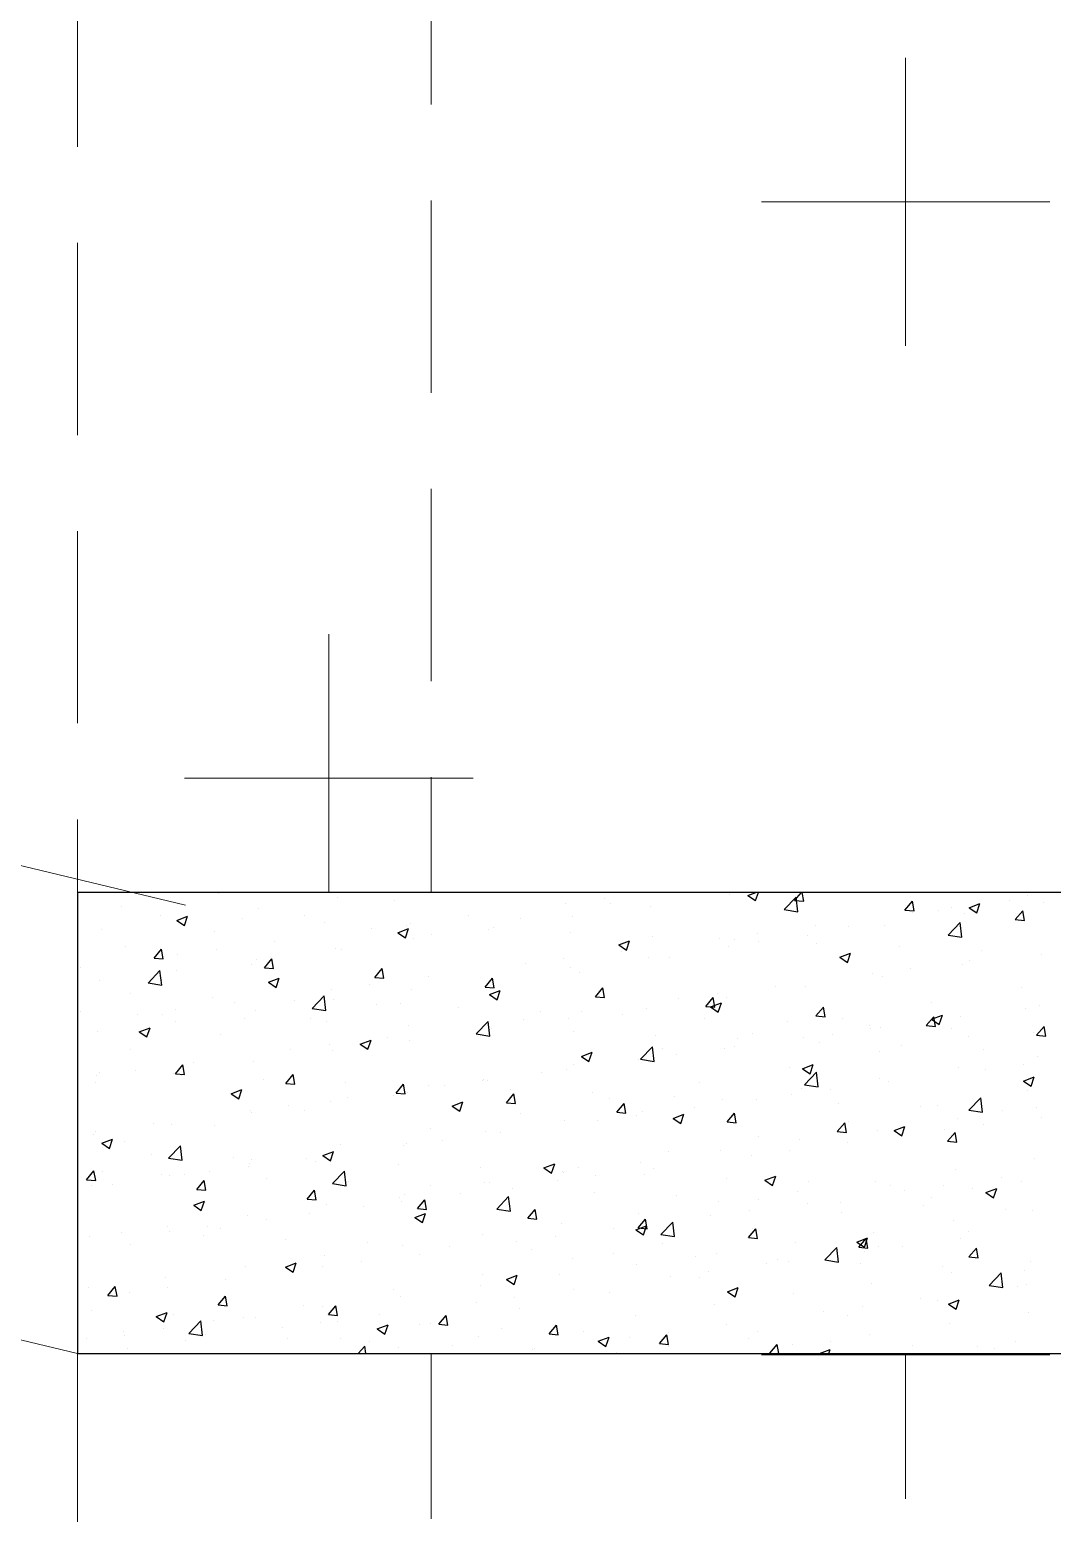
# Model space of a CAD drawing. Header units: millimetres. Extents: x 331487 to 517269, y 198509 to 399936.
# Drawn here: x 393559 to 394224, y 372240 to 373205 of the extents above; entities that cross this region are included whole.
import ezdxf

# ---------------------------------------------------------------- set-up
doc = ezdxf.new("R2010")
doc.units = ezdxf.units.MM
doc.header["$MEASUREMENT"] = 0
doc.linetypes.add('DASHED2', pattern=[0.375, 0.25, -0.125])
doc.layers.add('BEAM', color=1, linetype='Continuous', lineweight=5)
doc.layers.add('COLUMN', color=6, linetype='Continuous')

msp = doc.modelspace()

# ---------------------------------------------------------------- linework, layer by layer
at = {"layer": 'BEAM', "linetype": 'DASHED2', "ltscale": 500}
for p, q in [((393820.13, 376094.03), (393820.13, 372644.03)), ((393590.13, 376066.51), (393590.13, 372644.03)), ((393590.13, 372344.03), (393590.13, 370139.92)), ((393820.13, 370361.53), (393820.13, 372344.03))]:
    msp.add_line(p, q, dxfattribs=at)
at = {"layer": 'BEAM', "ltscale": 750}
for p, q in [((387965.13, 374006.67), (393660.34, 372635.7)), ((388065.13, 373674.03), (393590.13, 372344.03))]:
    msp.add_line(p, q, dxfattribs=at)
at = {"layer": 'BEAM', "color": 253, "linetype": 'Continuous', "ltscale": 750}
for p, q in [((394128.55, 372999.49), (394128.55, 373186.99)), ((394034.8, 373093.24), (394222.3, 373093.24)), ((393753.55, 372644.03), (393753.55, 372811.99)), ((393659.8, 372718.24), (393847.3, 372718.24)), ((394034.8, 372343.24), (394222.3, 372343.24)), ((394128.55, 372249.49), (394128.55, 372344.03))]:
    msp.add_line(p, q, dxfattribs=at)
at = {"layer": 'BEAM'}
msp.add_line((393590.13, 372344.03), (393590.13, 372644.03), dxfattribs=at)
at = {"layer": 'COLUMN'}
for p, q in [((396120.13, 372644.03), (393590.13, 372644.03)), ((393590.13, 372644.03), (393590.13, 372344.03)), ((393590.13, 372344.03), (396120.13, 372344.03))]:
    msp.add_line(p, q, dxfattribs=at)
at = {"layer": 'COLUMN', "color": 2, "linetype": 'Continuous'}
for p, q in [((393681.71, 372643.22), (393681.71, 372643.22)), ((393759.33, 372640.87), (393759.33, 372640.87)), ((393932.57, 372640.27), (393932.57, 372640.27)), ((394014.36, 372642.42), (394014.36, 372642.42)), ((394026.09, 372642.05), (394031.25, 372644.03)), ((394026.09, 372642.05), (394031.07, 372638.69)), ((394031.07, 372638.69), (394032.86, 372644.03)), ((394049.62, 372632.82), (394057.41, 372640.94)), ((394056.43, 372638.82), (394060.8, 372644.03)), ((394058.52, 372631.44), (394057.41, 372640.94)), ((394062.41, 372638.29), (394061.35, 372644.03)), ((394208.09, 372641.93), (394208.09, 372641.93)), ((394218.68, 372643.89), (394218.68, 372643.89)), ((393590.5, 372631.3), (393590.5, 372631.3)), ((393618.56, 372634.9), (393618.56, 372634.9)), ((393707.99, 372633.82), (393707.99, 372633.82)), ((393796.03, 372638.82), (393796.03, 372638.82)), ((393907.53, 372636.97), (393907.53, 372636.97)), ((393936.63, 372636.88), (393936.63, 372636.88)), ((393962.42, 372634.92), (393962.42, 372634.92)), ((394049.62, 372632.82), (394058.52, 372631.44)), ((394056.43, 372638.82), (394062.41, 372638.3)), ((394128.16, 372632.55), (394132.98, 372638.29)), ((394128.16, 372632.55), (394134.14, 372632.02)), ((394134.13, 372632.02), (394132.98, 372638.29)), ((394133.35, 372630.72), (394133.35, 372630.72)), ((394149.77, 372631.92), (394149.77, 372631.92)), ((394158.38, 372634.02), (394158.38, 372634.02)), ((394166.94, 372630.07), (394166.94, 372630.07)), ((394169.81, 372634.04), (394176.81, 372636.73)), ((394169.81, 372634.04), (394174.78, 372630.68)), ((394174.78, 372630.68), (394176.81, 372636.73)), ((394196.26, 372639), (394196.26, 372639)), ((394199.88, 372626.27), (394204.71, 372632.02)), ((394205.86, 372625.74), (394204.7, 372632.01)), ((394218.28, 372637.11), (394218.28, 372637.11)), ((393605.54, 372619.92), (393605.54, 372619.92)), ((393643.88, 372629.04), (393643.88, 372629.04)), ((393654.65, 372625.81), (393661.65, 372628.5)), ((393654.65, 372625.81), (393659.62, 372622.46)), ((393656.05, 372626.33), (393656.05, 372626.33)), ((393659.62, 372622.46), (393661.64, 372628.5)), ((393697.26, 372626.79), (393697.26, 372626.79)), ((393737.71, 372628.81), (393737.71, 372628.81)), ((393750.64, 372624.53), (393750.64, 372624.53)), ((393781.47, 372620.37), (393781.47, 372620.37)), ((393798.36, 372617.8), (393805.36, 372620.49)), ((393803.33, 372614.45), (393805.36, 372620.49)), ((393804.03, 372622.28), (393804.03, 372622.28)), ((393806.5, 372623.67), (393806.5, 372623.67)), ((393844.38, 372628.66), (393844.38, 372628.66)), ((393857.41, 372620.02), (393857.41, 372620.02)), ((393860.57, 372621.48), (393860.57, 372621.48)), ((393878.31, 372626.87), (393878.31, 372626.87)), ((393911.91, 372628.52), (393911.91, 372628.52)), ((394070.19, 372622.41), (394070.19, 372622.41)), ((394091.46, 372621.91), (394091.46, 372621.91)), ((394115, 372622.57), (394115, 372622.57)), ((394156.34, 372616.27), (394164.13, 372624.38)), ((394165.24, 372614.89), (394164.14, 372624.39)), ((394199.88, 372626.27), (394205.86, 372625.75)), ((393679.39, 372618.8), (393679.39, 372618.8)), ((393718.31, 372612.06), (393718.31, 372612.06)), ((393798.36, 372617.8), (393803.33, 372614.45)), ((393808.63, 372613.98), (393808.63, 372613.98)), ((393819.99, 372616.86), (393819.99, 372616.86)), ((393910.79, 372617.77), (393910.79, 372617.77)), ((393942.07, 372609.8), (393949.07, 372612.48)), ((393947.04, 372606.44), (393949.07, 372612.48)), ((393964.17, 372615.51), (393964.17, 372615.51)), ((394007.29, 372614.13), (394007.29, 372614.13)), ((394017.55, 372613.25), (394017.55, 372613.25)), ((394032.32, 372617.42), (394032.32, 372617.42)), ((394033.14, 372611.9), (394033.14, 372611.9)), ((394064.49, 372616.17), (394064.49, 372616.17)), ((394070.94, 372611), (394070.94, 372611)), ((394156.35, 372616.27), (394165.24, 372614.89)), ((393621.07, 372608.78), (393621.07, 372608.78)), ((393639.95, 372601.25), (393644.77, 372607)), ((393639.95, 372601.25), (393645.93, 372600.73)), ((393645.93, 372600.73), (393644.77, 372606.99)), ((393655.41, 372603.78), (393655.41, 372603.78)), ((393680.44, 372607.07), (393680.44, 372607.07)), ((393711.68, 372594.98), (393716.5, 372600.72)), ((393717.65, 372594.45), (393716.5, 372600.72)), ((393758.12, 372607.58), (393758.12, 372607.58)), ((393761.67, 372606.85), (393761.67, 372606.85)), ((393906.26, 372600.83), (393906.26, 372600.83)), ((393942.07, 372609.79), (393947.05, 372606.44)), ((393944.13, 372605.81), (393944.13, 372605.81)), ((393961.2, 372601.63), (393961.2, 372601.63)), ((393974.82, 372601.89), (393974.82, 372601.89)), ((394013.14, 372609.13), (394013.14, 372609.13)), ((394085.78, 372601.79), (394092.79, 372604.47)), ((394085.78, 372601.79), (394090.76, 372598.43)), ((394090.76, 372598.43), (394092.78, 372604.47)), ((394124.32, 372608.74), (394124.32, 372608.74)), ((394177.7, 372606.49), (394177.7, 372606.49)), ((394217.06, 372603.82), (394217.06, 372603.82)), ((393592.25, 372595.46), (393592.25, 372595.46)), ((393635.98, 372585.06), (393643.77, 372593.18)), ((393644.88, 372583.69), (393643.77, 372593.18)), ((393654.83, 372593.04), (393654.83, 372593.04)), ((393703.35, 372596.84), (393703.35, 372596.84)), ((393706.77, 372600.53), (393706.77, 372600.53)), ((393711.68, 372594.98), (393717.66, 372594.46)), ((393783.4, 372588.7), (393788.22, 372594.45)), ((393789.38, 372588.18), (393788.22, 372594.44)), ((393881.22, 372597.53), (393881.22, 372597.53)), ((393910.69, 372595.23), (393910.69, 372595.23)), ((393916.5, 372591.87), (393916.5, 372591.87)), ((394107.04, 372591.28), (394107.04, 372591.28)), ((394132.08, 372594.58), (394132.08, 372594.58)), ((394165.72, 372596.78), (394165.72, 372596.78)), ((394169.95, 372599.56), (394169.95, 372599.56)), ((393604.32, 372586.64), (393604.32, 372586.64)), ((393635.99, 372585.07), (393644.88, 372583.69)), ((393645.03, 372586.83), (393645.03, 372586.83)), ((393714.34, 372585.55), (393721.34, 372588.24)), ((393714.34, 372585.55), (393719.31, 372582.2)), ((393719.31, 372582.19), (393721.34, 372588.24)), ((393780.2, 372584.23), (393780.2, 372584.23)), ((393783.4, 372588.7), (393789.38, 372588.18)), ((393818.07, 372589.22), (393818.07, 372589.22)), ((393855.13, 372582.43), (393859.95, 372588.17)), ((393855.13, 372582.43), (393861.11, 372581.91)), ((393858.18, 372581.86), (393858.18, 372581.86)), ((393859.35, 372588.19), (393859.35, 372588.19)), ((393861.11, 372581.9), (393859.95, 372588.17)), ((393926.86, 372576.15), (393931.68, 372581.9)), ((393932.83, 372575.63), (393931.68, 372581.89)), ((394043.89, 372582.97), (394043.89, 372582.97)), ((394063.27, 372582.88), (394063.27, 372582.88)), ((394113.78, 372589.28), (394113.78, 372589.28)), ((394203.96, 372582.26), (394203.96, 372582.26)), ((393624.41, 372577.94), (393624.41, 372577.94)), ((393677.79, 372575.69), (393677.79, 372575.69)), ((393692.01, 372572.62), (393692.01, 372572.62)), ((393731.17, 372573.43), (393731.17, 372573.43)), ((393742.7, 372568.51), (393750.49, 372576.63)), ((393751.6, 372567.14), (393750.5, 372576.63)), ((393755.16, 372580.93), (393755.16, 372580.93)), ((393756.9, 372574.29), (393756.9, 372574.29)), ((393799.86, 372571.85), (393799.86, 372571.85)), ((393807.41, 372580.69), (393807.41, 372580.69)), ((393858.05, 372577.54), (393865.05, 372580.23)), ((393858.05, 372577.54), (393863.02, 372574.19)), ((393863.02, 372574.19), (393865.05, 372580.23)), ((393926.86, 372576.15), (393932.83, 372575.63)), ((393980.98, 372574.68), (393980.98, 372574.68)), ((393998.58, 372569.88), (394003.4, 372575.62)), ((394001.76, 372569.53), (394008.76, 372572.22)), ((394004.56, 372569.35), (394003.4, 372575.62)), ((394006.01, 372577.98), (394006.01, 372577.98)), ((394006.73, 372566.18), (394008.76, 372572.22)), ((394011.93, 372575.84), (394011.93, 372575.84)), ((394145.65, 372572.25), (394145.65, 372572.25)), ((393592.11, 372566.77), (393592.11, 372566.77)), ((393629.1, 372564.34), (393629.1, 372564.34)), ((393645.49, 372564.51), (393645.49, 372564.51)), ((393654.13, 372567.63), (393654.13, 372567.63)), ((393698.87, 372562.26), (393698.87, 372562.26)), ((393705.56, 372567.25), (393705.56, 372567.25)), ((393742.71, 372568.51), (393751.6, 372567.14)), ((393784.55, 372571.18), (393784.55, 372571.18)), ((393837.93, 372568.92), (393837.93, 372568.92)), ((393891.32, 372566.67), (393891.32, 372566.67)), ((393917.82, 372566.37), (393917.82, 372566.37)), ((393944.7, 372564.41), (393944.7, 372564.41)), ((393959.99, 372568.34), (393959.99, 372568.34)), ((393998.08, 372562.16), (393998.08, 372562.16)), ((393998.58, 372569.88), (394004.56, 372569.36)), ((394001.76, 372569.53), (394006.74, 372566.18)), ((394070.31, 372563.6), (394075.13, 372569.35)), ((394070.31, 372563.6), (394076.29, 372563.08)), ((394076.28, 372563.07), (394075.13, 372569.34)), ((394087.33, 372562.24), (394087.33, 372562.24)), ((394142.03, 372557.33), (394146.85, 372563.07)), ((394145.48, 372561.52), (394152.48, 372564.21)), ((394148.01, 372556.8), (394146.85, 372563.07)), ((394150.45, 372558.17), (394152.47, 372564.21)), ((394164.5, 372563.49), (394164.5, 372563.49)), ((394206.8, 372568.44), (394206.8, 372568.44)), ((394215.85, 372570.53), (394215.85, 372570.53)), ((393603.11, 372553.35), (393603.11, 372553.35)), ((393630.31, 372553.3), (393637.32, 372555.99)), ((393630.31, 372553.3), (393635.29, 372549.94)), ((393635.29, 372549.94), (393637.31, 372555.98)), ((393653.62, 372559.75), (393653.62, 372559.75)), ((393741.54, 372561.84), (393741.54, 372561.84)), ((393752.26, 372560), (393752.26, 372560)), ((393805.64, 372557.74), (393805.64, 372557.74)), ((393849.43, 372551.96), (393857.22, 372560.08)), ((393854.92, 372558.09), (393854.92, 372558.09)), ((393858.33, 372550.58), (393857.22, 372560.08)), ((393858.13, 372554.9), (393858.13, 372554.9)), ((393859.02, 372555.49), (393859.02, 372555.49)), ((393879.95, 372561.38), (393879.95, 372561.38)), ((393909.48, 372561.94), (393909.48, 372561.94)), ((393912.4, 372553.23), (393912.4, 372553.23)), ((394051.46, 372559.9), (394051.46, 372559.9)), ((394104.85, 372557.64), (394104.85, 372557.64)), ((394105.77, 372555.14), (394105.77, 372555.14)), ((394112.57, 372555.99), (394112.57, 372555.99)), ((394142.03, 372557.33), (394148.01, 372556.81)), ((394143.64, 372560.12), (394143.64, 372560.12)), ((394145.48, 372561.52), (394150.45, 372558.17)), ((394158.23, 372555.39), (394158.23, 372555.39)), ((394211.61, 372553.13), (394211.61, 372553.13)), ((394213.76, 372551.05), (394218.58, 372556.8)), ((394219.74, 372550.52), (394218.58, 372556.79)), ((393683.22, 372551.83), (393683.22, 372551.83)), ((393753.89, 372544.79), (393753.89, 372544.79)), ((393774.03, 372545.29), (393781.03, 372547.98)), ((393774.03, 372545.29), (393779, 372541.93)), ((393779, 372541.93), (393781.03, 372547.98)), ((393791.76, 372549.77), (393791.76, 372549.77)), ((393806.2, 372547.4), (393806.2, 372547.4)), ((393849.43, 372551.96), (393858.33, 372550.58)), ((393956.15, 372535.41), (393963.94, 372543.52)), ((393965.05, 372534.03), (393963.95, 372543.53)), ((393965.78, 372550.98), (393965.78, 372550.98)), ((394017.58, 372543.53), (394017.58, 372543.53)), ((394019.17, 372548.72), (394019.17, 372548.72)), ((394029.01, 372552.23), (394029.01, 372552.23)), ((394062.05, 372549.59), (394062.05, 372549.59)), ((394072.55, 372546.47), (394072.55, 372546.47)), ((394080.74, 372551.84), (394080.74, 372551.84)), ((394125.93, 372544.21), (394125.93, 372544.21)), ((394169.61, 372550.29), (394169.61, 372550.29)), ((394213.76, 372551.05), (394219.74, 372550.53)), ((393624.91, 372541.82), (393624.91, 372541.82)), ((393665.7, 372533.18), (393665.7, 372533.18)), ((393704.34, 372533.96), (393704.34, 372533.96)), ((393728.86, 372541.49), (393728.86, 372541.49)), ((393755.68, 372541), (393755.68, 372541)), ((393917.74, 372537.28), (393924.74, 372539.97)), ((393917.74, 372537.28), (393922.71, 372533.92)), ((393922.71, 372533.92), (393924.74, 372539.97)), ((393954.67, 372535.24), (393954.67, 372535.24)), ((393956.16, 372535.41), (393965.05, 372534.03)), ((393958.77, 372535.05), (393958.77, 372535.05)), ((393970.69, 372542.22), (393970.69, 372542.22)), ((393979.71, 372538.54), (393979.71, 372538.54)), ((394010.71, 372542.55), (394010.71, 372542.55)), ((394111.29, 372540.28), (394111.29, 372540.28)), ((394179.31, 372541.96), (394179.31, 372541.96)), ((394214.63, 372537.24), (394214.63, 372537.24)), ((393602.79, 372524.9), (393602.79, 372524.9)), ((393604.51, 372527.11), (393604.51, 372527.11)), ((393627.83, 372528.19), (393627.83, 372528.19)), ((393652.4, 372526.46), (393652.4, 372526.46)), ((393653.83, 372526.04), (393658.65, 372531.78)), ((393653.83, 372526.04), (393659.8, 372525.51)), ((393657.89, 372524.86), (393657.89, 372524.86)), ((393659.8, 372525.51), (393658.65, 372531.78)), ((393725.55, 372519.76), (393730.37, 372525.51)), ((393731.53, 372519.23), (393730.37, 372525.5)), ((393891.52, 372526.93), (393891.52, 372526.93)), ((393908.26, 372528.65), (393908.26, 372528.65)), ((393912.37, 372532.21), (393912.37, 372532.21)), ((394052.97, 372530.27), (394052.97, 372530.27)), ((394061.45, 372529.27), (394068.45, 372531.96)), ((394061.45, 372529.27), (394066.43, 372525.92)), ((394062.88, 372518.85), (394070.67, 372526.97)), ((394066.42, 372525.91), (394068.45, 372531.96)), ((394071.78, 372517.48), (394070.67, 372526.98)), ((394163.29, 372530.2), (394163.29, 372530.2)), ((394180.49, 372529), (394180.49, 372529)), ((394205.17, 372521.26), (394212.17, 372523.95)), ((394205.52, 372532.29), (394205.52, 372532.29)), ((394210.14, 372517.91), (394212.16, 372523.95)), ((393601.89, 372520.06), (393601.89, 372520.06)), ((393690, 372513.04), (393697.01, 372515.72)), ((393694.98, 372509.68), (393697, 372515.72)), ((393711.28, 372522.6), (393711.28, 372522.6)), ((393725.55, 372519.76), (393731.53, 372519.24)), ((393764.66, 372520.35), (393764.66, 372520.35)), ((393797.28, 372513.49), (393802.1, 372519.23)), ((393803.25, 372512.96), (393802.1, 372519.22)), ((393804.98, 372514.11), (393804.98, 372514.11)), ((393818.04, 372518.09), (393818.04, 372518.09)), ((393828.61, 372518.65), (393828.61, 372518.65)), ((393853.64, 372521.94), (393853.64, 372521.94)), ((393854.05, 372522.2), (393854.05, 372522.2)), ((393856.92, 372521.61), (393856.92, 372521.61)), ((393871.42, 372515.84), (393871.42, 372515.84)), ((393994.65, 372520.26), (393994.65, 372520.26)), ((394060.84, 372516.3), (394060.84, 372516.3)), ((394062.88, 372518.86), (394071.78, 372517.48)), ((394079.46, 372515.69), (394079.46, 372515.69)), ((394111.35, 372522.7), (394111.35, 372522.7)), ((394117.34, 372520.68), (394117.34, 372520.68)), ((394205.17, 372521.26), (394210.14, 372517.91)), ((394207.8, 372515.3), (394207.8, 372515.3)), ((393690, 372513.04), (393694.98, 372509.68)), ((393727.58, 372505.35), (393727.58, 372505.35)), ((393754.47, 372507.71), (393754.47, 372507.71)), ((393765.46, 372510.33), (393765.46, 372510.33)), ((393795.73, 372512.19), (393795.73, 372512.19)), ((393797.28, 372513.49), (393803.26, 372512.96)), ((393833.72, 372505.03), (393840.72, 372507.71)), ((393833.72, 372505.03), (393838.69, 372501.67)), ((393838.69, 372501.67), (393840.72, 372507.71)), ((393869, 372507.21), (393873.83, 372512.96)), ((393869.01, 372507.21), (393874.98, 372506.69)), ((393874.98, 372506.68), (393873.82, 372512.95)), ((393924.8, 372513.58), (393924.8, 372513.58)), ((393936.33, 372510.25), (393936.33, 372510.25)), ((393940.73, 372500.93), (393945.55, 372506.68)), ((393946.71, 372500.41), (393945.55, 372506.67)), ((393978.19, 372511.32), (393978.19, 372511.32)), ((393991.27, 372504.08), (393991.27, 372504.08)), ((394009.5, 372509.26), (394009.5, 372509.26)), ((394031.57, 372509.07), (394031.57, 372509.07)), ((394054.43, 372512.4), (394054.43, 372512.4)), ((394084.95, 372506.81), (394084.95, 372506.81)), ((394138.33, 372504.56), (394138.33, 372504.56)), ((394149.48, 372505.29), (394149.48, 372505.29)), ((394169.6, 372502.3), (394177.39, 372510.42)), ((394178.5, 372500.93), (394177.39, 372510.42)), ((393702.55, 372502.05), (393702.55, 372502.05)), ((393703.13, 372500.67), (393703.13, 372500.67)), ((393737.41, 372502.18), (393737.41, 372502.18)), ((393878.01, 372500.24), (393878.01, 372500.24)), ((393907.05, 372495.36), (393907.05, 372495.36)), ((393928.37, 372495.8), (393928.37, 372495.8)), ((393940.73, 372500.93), (393946.71, 372500.41)), ((393953.4, 372499.1), (393953.4, 372499.1)), ((393957.56, 372501.76), (393957.56, 372501.76)), ((393977.43, 372497.02), (393984.43, 372499.71)), ((393977.43, 372497.02), (393982.41, 372493.66)), ((393982.4, 372493.66), (393984.43, 372499.7)), ((394012.46, 372494.66), (394017.28, 372500.4)), ((394012.46, 372494.66), (394018.43, 372494.14)), ((394018.43, 372494.13), (394017.28, 372500.4)), ((394091.16, 372495.28), (394091.16, 372495.28)), ((394162.07, 372496.91), (394162.07, 372496.91)), ((394169.61, 372502.31), (394178.5, 372500.93)), ((394191.72, 372502.3), (394191.72, 372502.3)), ((394213.42, 372503.95), (394213.42, 372503.95)), ((394217.09, 372497.84), (394217.09, 372497.84)), ((393600.68, 372486.77), (393600.68, 372486.77)), ((393601.52, 372488.75), (393601.52, 372488.75)), ((393639.39, 372493.74), (393639.39, 372493.74)), ((393651.19, 372493.17), (393651.19, 372493.17)), ((393679.1, 372492.17), (393679.1, 372492.17)), ((393819.69, 372490.23), (393819.69, 372490.23)), ((393855.7, 372488.32), (393855.7, 372488.32)), ((393865.21, 372487.49), (393865.21, 372487.49)), ((394032.84, 372485.27), (394032.84, 372485.27)), ((394084.18, 372488.38), (394089, 372494.13)), ((394084.18, 372488.38), (394090.16, 372487.86)), ((394090.16, 372487.86), (394089, 372494.12)), ((394110.13, 372489.41), (394110.13, 372489.41)), ((394121.14, 372489.01), (394128.15, 372491.7)), ((394121.14, 372489.01), (394126.12, 372485.65)), ((394126.11, 372485.65), (394128.14, 372491.7)), ((394154.18, 372489.55), (394154.18, 372489.55)), ((394155.91, 372482.11), (394160.73, 372487.85)), ((394161.88, 372481.58), (394160.73, 372487.85)), ((394179.22, 372492.85), (394179.22, 372492.85)), ((393605.98, 372480.78), (393612.98, 372483.47)), ((393605.98, 372480.78), (393610.96, 372477.43)), ((393610.95, 372477.43), (393612.98, 372483.47)), ((393620.78, 372482.16), (393620.78, 372482.16)), ((393649.24, 372471.1), (393657.03, 372479.22)), ((393658.14, 372469.72), (393657.03, 372479.22)), ((393749.7, 372472.77), (393756.7, 372475.46)), ((393754.67, 372469.42), (393756.69, 372475.46)), ((393761.38, 372480.22), (393761.38, 372480.22)), ((393802.3, 372479.21), (393802.3, 372479.21)), ((393803.76, 372480.82), (393803.76, 372480.82)), ((393827.34, 372482.5), (393827.34, 372482.5)), ((393974.52, 372475.26), (393974.52, 372475.26)), ((394008.28, 372475.97), (394008.28, 372475.97)), ((394053.16, 372476.25), (394053.16, 372476.25)), ((394059.62, 372483.01), (394059.62, 372483.01)), ((394091.03, 372481.24), (394091.03, 372481.24)), ((394155.91, 372482.11), (394161.89, 372481.59)), ((393638.42, 372473.76), (393638.42, 372473.76)), ((393649.24, 372471.1), (393658.14, 372469.72)), ((393691.8, 372471.5), (393691.8, 372471.5)), ((393701.28, 372465.91), (393701.28, 372465.91)), ((393701.91, 372467.38), (393701.91, 372467.38)), ((393703.06, 372470.21), (393703.06, 372470.21)), ((393739.15, 372470.89), (393739.15, 372470.89)), ((393745.18, 372469.25), (393745.18, 372469.25)), ((393749.7, 372472.77), (393754.67, 372469.42)), ((393753.25, 372474.42), (393753.25, 372474.42)), ((393798.57, 372466.99), (393798.57, 372466.99)), ((393893.41, 372464.77), (393900.41, 372467.45)), ((393898.38, 372461.41), (393900.41, 372467.45)), ((393956.34, 372468.47), (393956.34, 372468.47)), ((394028.12, 372472.96), (394028.12, 372472.96)), ((394212.2, 372470.66), (394212.2, 372470.66)), ((393595.98, 372457.09), (393600.8, 372462.84)), ((393595.98, 372457.09), (393601.95, 372456.57)), ((393601.95, 372456.56), (393600.8, 372462.83)), ((393606.12, 372462.58), (393606.12, 372462.58)), ((393644.74, 372460.2), (393644.74, 372460.2)), ((393649.97, 372459.88), (393649.97, 372459.88)), ((393659.5, 372460.33), (393659.5, 372460.33)), ((393667.7, 372450.82), (393672.52, 372456.56)), ((393673.68, 372450.29), (393672.52, 372456.56)), ((393676.24, 372462.61), (393676.24, 372462.61)), ((393712.89, 372458.07), (393712.89, 372458.07)), ((393755.96, 372454.55), (393763.75, 372462.66)), ((393764.86, 372453.17), (393763.76, 372462.67)), ((393766.27, 372455.81), (393766.27, 372455.81)), ((393851.95, 372464.74), (393851.95, 372464.74)), ((393893.41, 372464.76), (393898.38, 372461.41)), ((393902.06, 372456.36), (393902.06, 372456.36)), ((393905.33, 372462.48), (393905.33, 372462.48)), ((393905.83, 372462.07), (393905.83, 372462.07)), ((393916.2, 372465.25), (393916.2, 372465.25)), ((393927.09, 372459.66), (393927.09, 372459.66)), ((393958.71, 372460.22), (393958.71, 372460.22)), ((393964.97, 372464.64), (393964.97, 372464.64)), ((394012.1, 372457.97), (394012.1, 372457.97)), ((394037.12, 372456.76), (394044.12, 372459.44)), ((394037.12, 372456.76), (394042.1, 372453.4)), ((394042.09, 372453.4), (394044.12, 372459.44)), ((394108.92, 372456.12), (394108.92, 372456.12)), ((394160.86, 372463.62), (394160.86, 372463.62)), ((394190.78, 372458.39), (394190.78, 372458.39)), ((393599.46, 372453.48), (393599.46, 372453.48)), ((393613.09, 372454.3), (393613.09, 372454.3)), ((393667.7, 372450.82), (393673.68, 372450.29)), ((393739.43, 372444.54), (393744.25, 372450.29)), ((393745.4, 372444.01), (393744.25, 372450.28)), ((393755.97, 372454.55), (393764.86, 372453.17)), ((393802.55, 372447.53), (393802.55, 372447.53)), ((393819.65, 372453.56), (393819.65, 372453.56)), ((393838.9, 372448.05), (393838.9, 372448.05)), ((393854.49, 372455.03), (393854.49, 372455.03)), ((393857.89, 372455.23), (393857.89, 372455.23)), ((393873.03, 372451.3), (393873.03, 372451.3)), ((393926.42, 372449.05), (393926.42, 372449.05)), ((393979.8, 372446.79), (393979.8, 372446.79)), ((394058.41, 372449.72), (394058.41, 372449.72)), ((394065.48, 372455.71), (394065.48, 372455.71)), ((394118.86, 372453.46), (394118.86, 372453.46)), ((394127.88, 372450.11), (394127.88, 372450.11)), ((394152.91, 372453.41), (394152.91, 372453.41)), ((394172.24, 372451.2), (394172.24, 372451.2)), ((394180.83, 372448.75), (394187.84, 372451.44)), ((394180.83, 372448.75), (394185.81, 372445.39)), ((394185.81, 372445.39), (394187.83, 372451.43)), ((394203.67, 372455.63), (394203.67, 372455.63)), ((393665.67, 372440.52), (393672.68, 372443.21)), ((393665.67, 372440.52), (393670.65, 372437.17)), ((393670.64, 372437.16), (393672.67, 372443.21)), ((393739.43, 372444.54), (393745.41, 372444.02)), ((393752.04, 372441.13), (393752.04, 372441.13)), ((393776, 372439.76), (393776, 372439.76)), ((393799.57, 372445.22), (393799.57, 372445.22)), ((393801.03, 372443.06), (393801.03, 372443.06)), ((393811.15, 372438.27), (393815.97, 372444.01)), ((393811.15, 372438.27), (393817.13, 372437.74)), ((393817.13, 372437.74), (393815.97, 372444.01)), ((393862.69, 372437.99), (393870.48, 372446.11)), ((393862.69, 372438), (393871.58, 372436.62)), ((393871.59, 372436.62), (393870.48, 372446.12)), ((393882.88, 372431.99), (393887.7, 372437.74)), ((393888.86, 372431.46), (393887.7, 372437.73)), ((394007.06, 372442.68), (394007.06, 372442.68)), ((394026.85, 372436.81), (394026.85, 372436.81)), ((394033.18, 372444.54), (394033.18, 372444.54)), ((394064.72, 372441.8), (394064.72, 372441.8)), ((394086.56, 372442.28), (394086.56, 372442.28)), ((394139.94, 372440.03), (394139.94, 372440.03)), ((394145.35, 372445.62), (394145.35, 372445.62)), ((394193.33, 372437.77), (394193.33, 372437.77)), ((394210.98, 372437.37), (394210.98, 372437.37)), ((393700.69, 372434.09), (393700.69, 372434.09)), ((393712.84, 372431.45), (393712.84, 372431.45)), ((393741.25, 372435.21), (393741.25, 372435.21)), ((393809.39, 372432.51), (393816.39, 372435.2)), ((393809.39, 372432.51), (393814.36, 372429.16)), ((393814.36, 372429.16), (393816.39, 372435.2)), ((393882.88, 372431.99), (393888.86, 372431.47)), ((393904.61, 372428.78), (393904.61, 372428.78)), ((393953.1, 372424.5), (393960.1, 372427.19)), ((393954.61, 372425.72), (393959.43, 372431.46)), ((393955.12, 372435.18), (393955.12, 372435.18)), ((393958.07, 372421.15), (393960.1, 372427.19)), ((393960.58, 372425.19), (393959.43, 372431.46)), ((393969.41, 372421.44), (393977.2, 372429.56)), ((393978.31, 372420.07), (393977.2, 372429.56)), ((394001.81, 372433.52), (394001.81, 372433.52)), ((394087.03, 372435.61), (394087.03, 372435.61)), ((394159.64, 372430.33), (394159.64, 372430.33)), ((393598.24, 372420.19), (393598.24, 372420.19)), ((393618.52, 372422.93), (393618.52, 372422.93)), ((393648.75, 372426.59), (393648.75, 372426.59)), ((393649.93, 372423.17), (393649.93, 372423.17)), ((393671.91, 372420.67), (393671.91, 372420.67)), ((393674.97, 372426.46), (393674.97, 372426.46)), ((393682.93, 372425.2), (393682.93, 372425.2)), ((393725.29, 372418.42), (393725.29, 372418.42)), ((393853.27, 372421.74), (393853.27, 372421.74)), ((393900.79, 372420.22), (393900.79, 372420.22)), ((393938.66, 372425.2), (393938.66, 372425.2)), ((393953.1, 372424.5), (393958.07, 372421.15)), ((393954.61, 372425.72), (393960.58, 372425.19)), ((393969.42, 372421.45), (393978.31, 372420.07)), ((394026.33, 372419.44), (394031.15, 372425.19)), ((394026.33, 372419.44), (394032.31, 372418.92)), ((394028.71, 372425.6), (394028.71, 372425.6)), ((394032.31, 372418.91), (394031.15, 372425.18)), ((394096.81, 372416.49), (394103.81, 372419.18)), ((394098.06, 372413.17), (394102.88, 372418.91)), ((394101.78, 372413.14), (394103.81, 372419.18)), ((394104.03, 372412.64), (394102.88, 372418.9)), ((394107.7, 372422.83), (394107.7, 372422.83)), ((394164.48, 372418.95), (394164.48, 372418.95)), ((394169.31, 372423.66), (394169.31, 372423.66)), ((393624.61, 372415.19), (393624.61, 372415.19)), ((393750.82, 372407.84), (393750.82, 372407.84)), ((393778.67, 372416.16), (393778.67, 372416.16)), ((393801.33, 372414.24), (393801.33, 372414.24)), ((393812.6, 372408.61), (393812.6, 372408.61)), ((393832.05, 372413.9), (393832.05, 372413.9)), ((393875.75, 372416.92), (393875.75, 372416.92)), ((393885.44, 372411.65), (393885.44, 372411.65)), ((393938.82, 372409.39), (393938.82, 372409.39)), ((393970.39, 372415.59), (393970.39, 372415.59)), ((394005.85, 372409.39), (394005.85, 372409.39)), ((394057.19, 372416.43), (394057.19, 372416.43)), ((394076.14, 372404.89), (394083.92, 372413.01)), ((394085.03, 372403.52), (394083.93, 372413.01)), ((394096.81, 372416.49), (394101.79, 372413.14)), ((394098.06, 372413.17), (394104.04, 372412.64)), ((394101.57, 372410.67), (394101.57, 372410.67)), ((394110.99, 372413.65), (394110.99, 372413.65)), ((394126.6, 372413.97), (394126.6, 372413.97)), ((394169.78, 372406.89), (394174.61, 372412.64)), ((394175.76, 372406.36), (394174.6, 372412.63)), ((393699.48, 372400.8), (393699.48, 372400.8)), ((393725.36, 372400.26), (393732.37, 372402.95)), ((393725.36, 372400.26), (393730.34, 372396.9)), ((393730.34, 372396.9), (393732.36, 372402.95)), ((393749.69, 372400.32), (393749.69, 372400.32)), ((393774.72, 372403.62), (393774.72, 372403.62)), ((393912.08, 372405.58), (393912.08, 372405.58)), ((393953.91, 372401.89), (393953.91, 372401.89)), ((393992.2, 372407.14), (393992.2, 372407.14)), ((394038.41, 372402.36), (394038.41, 372402.36)), ((394045.58, 372404.88), (394045.58, 372404.88)), ((394052.67, 372403.64), (394052.67, 372403.64)), ((394076.14, 372404.89), (394085.03, 372403.52)), ((394098.96, 372402.63), (394098.96, 372402.63)), ((394152.35, 372400.37), (394152.35, 372400.37)), ((394169.78, 372406.89), (394175.76, 372406.37)), ((394205.73, 372398.12), (394205.73, 372398.12)), ((394209.77, 372404.08), (394209.77, 372404.08)), ((393647.54, 372393.3), (393647.54, 372393.3)), ((393686.53, 372392.01), (393686.53, 372392.01)), ((393852.05, 372388.45), (393852.05, 372388.45)), ((393853.76, 372395.57), (393853.76, 372395.57)), ((393869.08, 372392.25), (393876.08, 372394.94)), ((393869.08, 372392.25), (393874.05, 372388.89)), ((393874.05, 372388.89), (393876.08, 372394.94)), ((393903.4, 372395.49), (393903.4, 372395.49)), ((393975.51, 372394.08), (393975.51, 372394.08)), ((393994.36, 372393.63), (393994.36, 372393.63)), ((394000.54, 372397.37), (394000.54, 372397.37)), ((394106.49, 372389.54), (394106.49, 372389.54)), ((394158.42, 372397.04), (394158.42, 372397.04)), ((394182.86, 372388.34), (394190.65, 372396.46)), ((394182.86, 372388.34), (394191.76, 372386.96)), ((394191.76, 372386.96), (394190.65, 372396.46)), ((394207.5, 372388.67), (394207.5, 372388.67)), ((393597.03, 372386.9), (393597.03, 372386.9)), ((393609.85, 372381.87), (393614.67, 372387.62)), ((393609.85, 372381.87), (393615.83, 372381.35)), ((393615.83, 372381.34), (393614.67, 372387.61)), ((393623.63, 372383.73), (393623.63, 372383.73)), ((393648.66, 372387.02), (393648.66, 372387.02)), ((393681.58, 372375.6), (393686.4, 372381.34)), ((393687.55, 372375.07), (393686.4, 372381.34)), ((393795.44, 372385.56), (393795.44, 372385.56)), ((393800.12, 372380.95), (393800.12, 372380.95)), ((393874.48, 372380.77), (393874.48, 372380.77)), ((393912.35, 372385.76), (393912.35, 372385.76)), ((393936.04, 372383.62), (393936.04, 372383.62)), ((394012.79, 372384.24), (394019.79, 372386.93)), ((394012.79, 372384.24), (394017.76, 372380.89)), ((394017.76, 372380.88), (394019.79, 372386.93)), ((394055.97, 372383.14), (394055.97, 372383.14)), ((394138.17, 372379.51), (394138.17, 372379.51)), ((394149.18, 372378.66), (394149.18, 372378.66)), ((394156.5, 372376.23), (394163.5, 372378.92)), ((394161.47, 372372.88), (394163.5, 372378.92)), ((394201.32, 372387.83), (394201.32, 372387.83)), ((393599.05, 372371.83), (393599.05, 372371.83)), ((393641.34, 372368.01), (393648.34, 372370.69)), ((393646.31, 372364.65), (393648.34, 372370.69)), ((393652.43, 372369.57), (393652.43, 372369.57)), ((393681.58, 372375.6), (393687.55, 372375.07)), ((393737.12, 372375.55), (393737.12, 372375.55)), ((393749.6, 372374.55), (393749.6, 372374.55)), ((393753.3, 372369.32), (393758.12, 372375.07)), ((393753.3, 372369.32), (393759.28, 372368.8)), ((393759.28, 372368.79), (393758.12, 372375.06)), ((393786.29, 372369.16), (393786.29, 372369.16)), ((393849.45, 372377.48), (393849.45, 372377.48)), ((393877.72, 372373.61), (393877.72, 372373.61)), ((394004.63, 372376.1), (394004.63, 372376.1)), ((394075.26, 372371.23), (394075.26, 372371.23)), ((394100.3, 372374.53), (394100.3, 372374.53)), ((394156.5, 372376.23), (394161.48, 372372.88)), ((394208.55, 372370.79), (394208.55, 372370.79)), ((393641.34, 372368.01), (393646.32, 372364.65)), ((393646.32, 372360.01), (393646.32, 372360.01)), ((393662.5, 372357.13), (393670.29, 372365.25)), ((393671.4, 372355.76), (393670.29, 372365.26)), ((393678.8, 372365.54), (393678.8, 372365.54)), ((393698.26, 372367.51), (393698.26, 372367.51)), ((393705.82, 372367.32), (393705.82, 372367.32)), ((393723.38, 372360.88), (393723.38, 372360.88)), ((393748.42, 372364.18), (393748.42, 372364.18)), ((393759.2, 372365.06), (393759.2, 372365.06)), ((393785.05, 372360), (393792.06, 372362.68)), ((393785.05, 372360), (393790.03, 372356.64)), ((393790.03, 372356.64), (393792.05, 372362.68)), ((393812.58, 372362.81), (393812.58, 372362.81)), ((393819.4, 372363.6), (393819.4, 372363.6)), ((393825.03, 372363.05), (393829.85, 372368.79)), ((393825.03, 372363.05), (393831.01, 372362.52)), ((393831, 372362.52), (393829.85, 372368.79)), ((393865.96, 372360.55), (393865.96, 372360.55)), ((393896.76, 372356.77), (393901.58, 372362.52)), ((393902.73, 372356.24), (393901.57, 372362.51)), ((393902.18, 372362.2), (393902.18, 372362.2)), ((393952.69, 372368.6), (393952.69, 372368.6)), ((394012.11, 372362.92), (394012.11, 372362.92)), ((394090.87, 372368.65), (394090.87, 372368.65)), ((394157.21, 372363.75), (394157.21, 372363.75)), ((393595.81, 372353.61), (393595.81, 372353.61)), ((393620.14, 372358.39), (393620.14, 372358.39)), ((393620.48, 372355.53), (393620.48, 372355.53)), ((393660.23, 372352.57), (393660.23, 372352.57)), ((393662.5, 372357.14), (393671.39, 372355.76)), ((393673.52, 372356.14), (393673.52, 372356.14)), ((393726.9, 372353.88), (393726.9, 372353.88)), ((393761.08, 372353.59), (393761.08, 372353.59)), ((393780.28, 372351.63), (393780.28, 372351.63)), ((393850.84, 372355.16), (393850.84, 372355.16)), ((393896.76, 372356.77), (393902.73, 372356.25)), ((393919.34, 372358.29), (393919.34, 372358.29)), ((393928.77, 372351.99), (393935.77, 372354.68)), ((393928.77, 372351.99), (393933.74, 372348.63)), ((393933.74, 372348.63), (393935.77, 372354.67)), ((393949.2, 372354.63), (393949.2, 372354.63)), ((393968.48, 372350.5), (393973.3, 372356.24)), ((393968.48, 372350.5), (393974.46, 372349.97)), ((393972.73, 372356.04), (393972.73, 372356.04)), ((393974.46, 372349.97), (393973.3, 372356.24)), ((393974.23, 372357.93), (393974.23, 372357.93)), ((394026.11, 372353.78), (394026.11, 372353.78)), ((394032.55, 372358.64), (394032.55, 372358.64)), ((394040.21, 372344.22), (394045.03, 372349.97)), ((394046.12, 372344.03), (394045.03, 372349.96)), ((394054.76, 372349.85), (394054.76, 372349.85)), ((394079.49, 372351.53), (394079.49, 372351.53)), ((394105.27, 372356.25), (394105.27, 372356.25)), ((394200.05, 372351.68), (394200.05, 372351.68)), ((393597.32, 372344.29), (393597.32, 372344.29)), ((393622.35, 372347.58), (393622.35, 372347.58)), ((393772.53, 372344.03), (393777.01, 372348.7)), ((393777.56, 372344.03), (393777.01, 372348.7)), ((393798.9, 372347.66), (393798.9, 372347.66)), ((393833.66, 372349.37), (393833.66, 372349.37)), ((393886.05, 372346.32), (393886.05, 372346.32)), ((393887.05, 372347.12), (393887.05, 372347.12)), ((393940.43, 372344.86), (393940.43, 372344.86)), ((393974.23, 372348.63), (393974.23, 372348.63)), ((394040.21, 372344.22), (394042.42, 372344.03)), ((394072.61, 372344.03), (394079.48, 372346.67)), ((394078.59, 372344.03), (394079.48, 372346.67)), ((394132.87, 372349.27), (394132.87, 372349.27)), ((394175.02, 372348.39), (394175.02, 372348.39)), ((394186.26, 372347.02), (394186.26, 372347.02))]:
    msp.add_line(p, q, dxfattribs=at)

doc.saveas('drawing.dxf')
